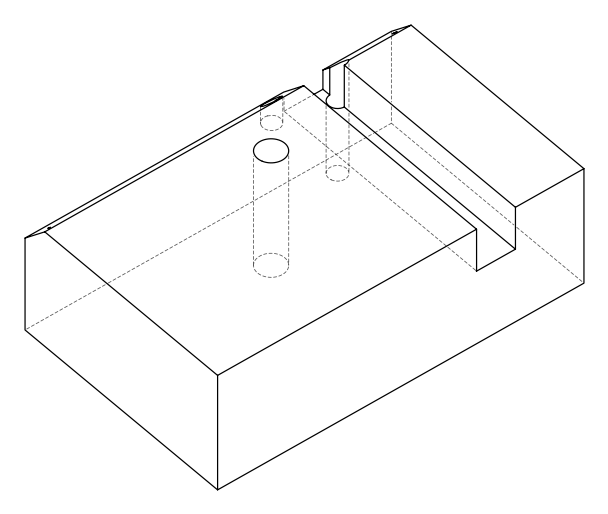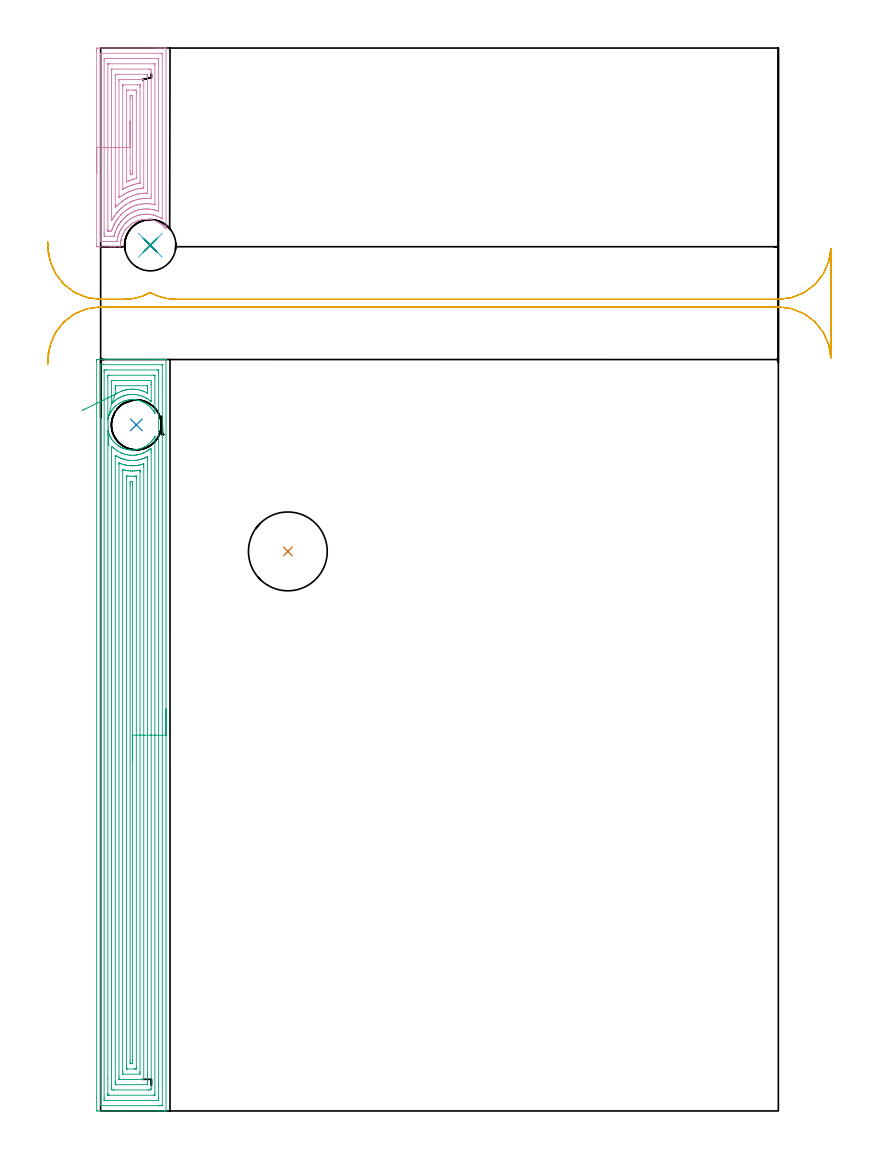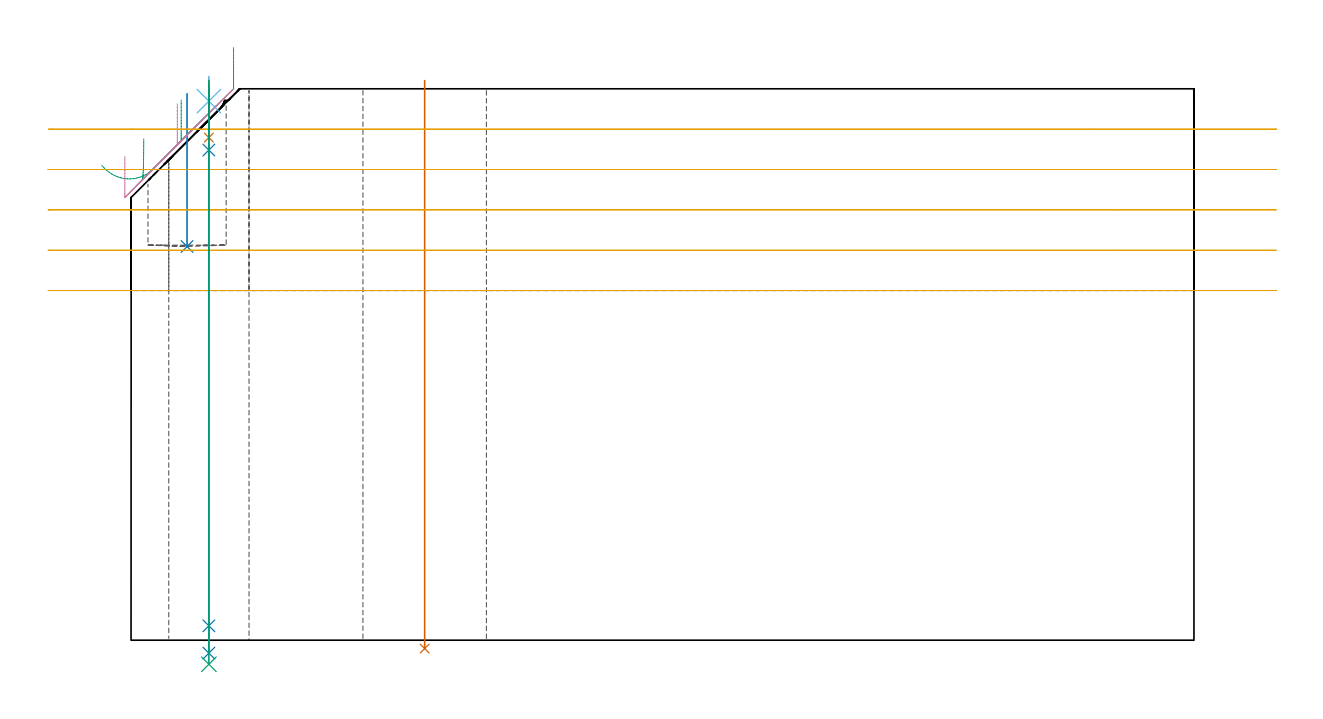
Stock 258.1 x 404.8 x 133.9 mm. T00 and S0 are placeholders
(PLAN: 9 operations, 7 tool changes, 37.9 min)
(1 INDEXABLE_INSERT_DRILL_THROUGH_HOLE_FROM_SOLID | STEP1HOLE_1 | NXT0302_031 | 0.55 min | 94580 mm3)
(2 INDEXABLE_INSERT_DRILL_BLIND_HOLE_FROM_SOLID | STEP1POCKET | NXT0302_009 | 0.15 min | 10775 mm3)
(3 AREA_MILL | FG_CHAMFER_SURFACE | UGT0205_001 | 22.66 min | 99036 mm3)
(4 AREA_MILL_1 | FG_CHAMFER_SURFACE_1 | UGT0205_001 | 5.91 min | 28801 mm3)
(5 MILL_RECTANGULAR_SLOT | SLOT_RECTANGULAR | UGT0201_019 | Follow Part, ap 10, ae 75% | 7.27 min | 538729 mm3)
(6 SPOT_DRILL | STEP1HOLE | NXT0321_9005460120000 | 0.05 min | 8 mm3)
(7 DRILL_BLIND_HOLE_INTO_CENTER | STEP1HOLE | UGT0301_198 | 0.06 min | 47 mm3)
(8 GUN_DRILL_THROUGH_HOLE | STEP1HOLE | UGT0307_003 | 0.64 min | 3430 mm3)
(9 SPADE_DRILL_TO_ENLARGE_THROUGH_HOLE | STEP1HOLE | UGT0306_010 | 0.57 min | 27119 mm3)
(TOOL NXT0302_031 | Index. Insert Drill 30mm [880-D3000L32-05] | D30 PA176 FL150 Z2)
(TOOL NXT0302_009 | Index. Insert Drill 19mm [880-D1900L25-05] | D19 PA176 FL95 Z2)
(TOOL UGT0205_001 | Chamfer Mill 20 x 3 x 45 deg. | D20 FL50 Z2)
(TOOL UGT0201_019 | End mill 40 mm | D40 FL63 Z6)
(TOOL NXT0321_9005460120000 | NC Spot Drill, 142deg, 12mm, Carbide, Uncoated | D12 PA142 FL30 Z2)
(TOOL UGT0301_198 | Twist Drill 7.9 mm | D7.9 PA118 FL73 Z2)
(TOOL UGT0307_003 | Gun Drill 7 mm | D7 PA130 FL24 Z1)
(TOOL UGT0306_010 | Spade Drill 19.5mm | D19.5 PA132 FL10 Z2)
(OP 1 INDEXABLE_INSERT_DRILL_THROUGH_HOLE_FROM_SOLID)
G17 G21 G94 G90
T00 M6
G54
G17 G0 G90 X71.3 Y213.1 S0 M3
G43 Z143.9 H1
G94 G81 G98 Z-2.024 F250. R135.9
G80
M5
M2
(OP 2 INDEXABLE_INSERT_DRILL_BLIND_HOLE_FROM_SOLID)
G17 G21 G94 G90
T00 M6
G54
G17 G0 G90 X13.6 Y261.3 S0 M3
G43 Z143.9 H1
G94 G81 G98 Z95.6 F250. R132.7
G80
M5
M2
(OP 3 AREA_MILL)
G17 G21 G94 G90
T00 M6
G54
G17 G0 G90 X24.9 Y153.1 S1061 M3
G43 Z143.9 H0
G94 G1 Y153.062 Z143.028 F250.
Y152.948 Z142.163
Y152.759 Z141.312
Y152.497 Z140.48
Y152.163 Z139.674
Y151.76 Z138.9
Y151.292 Z138.164
Y150.76 Z137.472
Y150.171 Z136.829
Y149.528 Z136.239
Y148.836 Z135.708
Y148.1 Z135.24
Y147.326 Z134.837
Y146.52 Z134.503
Y145.688 Z134.241
Y144.836 Z134.052
Y143.972 Z133.938
Y143.1 Z133.9
Y0.171
X24.902 Y0.003 Z133.893
Y0.002 Z133.892
X24.567 Y0. Z133.566
X24.257 Z133.257
X23.584 Z132.579
X22.367 Z131.364
X21.824 Z130.818
X10.104 Z119.102
X-1.078 Z107.919
X-1.339 Y0.002 Z107.659
X-1.492 Y0.01 Z107.506
X-1.499 Y0.165 Z107.499
X-1.5 Y5.063 Z107.5
X-1.499 Y285.583 Z107.501
X-1.496 Y286.02 Z107.502
X-1.492 Y286.19 Z107.506
X-1.065 Y286.2 Z107.933
X21.215 Z130.21
X21.824 Z130.818
X22.367 Z131.364
X22.704 Z131.7
X23.248 Z132.244
X23.584 Z132.579
X24.257 Z133.257
X24.567 Z133.566
X24.902 Y286.198 Z133.892
Y286.197 Z133.893
X24.9 Y286.029 Z133.9
Y143.1
X23.486 Z132.486
X23.485 Y2.505 Z132.485
X23.484 Y2.404 Z132.484
X23.479 Y2.017 Z132.479
X23.097 Y2.005 Z132.097
X22.704 Y2.002 Z131.704
X22.222 Y2. Z131.222
X0.005 Y2.001 Z109.005
X-0.026 Y2.002 Z108.974
X-0.059 Y2.006 Z108.941
X-0.079 Y2.01 Z108.921
X-0.08 Y2.036 Z108.92
X-0.085 Y2.303 Z108.915
Y283.003
X-0.081 Y283.796 Z108.919
X-0.079 Y284.183 Z108.921
X0.303 Y284.195 Z109.303
X0.696 Y284.198 Z109.696
X1.178 Y284.2 Z110.178
X23.395 Y284.199 Z132.395
X23.426 Y284.198 Z132.426
X23.458 Y284.194 Z132.458
X23.479 Y284.19 Z132.479
X23.48 Y284.164 Z132.48
X23.485 Y283.897 Z132.485
X23.486 Y143.1 Z132.486
X22.071 Z131.071
Y4.833
X22.069 Y4.191 Z131.069
X22.067 Y4.065 Z131.067
X22.064 Y4.012 Z131.064
X22.006 Y4.005 Z131.006
X21.824 Y4.003 Z130.824
X21.131 Y4. Z130.131
X1.764 Z110.764
X1.576 Y4.003 Z110.576
X1.389 Y4.008 Z110.389
X1.341 Y4.01 Z110.341
X1.335 Y4.042 Z110.335
X1.332 Y4.107 Z110.332
X1.33 Y4.191 Z110.33
X1.329 Y4.442 Z110.329
X1.328 Y5.084 Z110.328
X1.329 Y281.367 Z110.329
X1.33 Y282.009 Z110.33
X1.332 Y282.093 Z110.332
X1.335 Y282.158 Z110.335
X1.341 Y282.19 Z110.341
X1.389 Y282.192 Z110.389
X1.576 Y282.196 Z110.576
X2.269 Y282.2 Z111.269
X2.457 Z111.457
X21.636 Z130.636
X21.824 Y282.197 Z130.824
X22.011 Y282.192 Z131.011
X22.059 Y282.19 Z131.059
X22.065 Y282.158 Z131.065
X22.068 Y282.093 Z131.068
X22.07 Y282.009 Z131.07
X22.071 Y281.758 Z131.071
X22.072 Y281.116 Z131.072
X22.071 Y143.1 Z131.071
X20.657 Z129.657
Y6.871
X20.654 Y6.271 Z129.654
X20.65 Y6.067 Z129.65
X20.646 Y6.01 Z129.646
X20.599 Y6.007 Z129.599
X20.492 Y6.004 Z129.492
X20.063 Y6. Z129.063
X3.315 Z112.315
X2.906 Y6.004 Z111.906
X2.805 Y6.007 Z111.805
X2.758 Y6.01 Z111.758
X2.75 Y6.038 Z111.75
X2.748 Y6.134 Z111.748
X2.744 Y6.579 Z111.744
X2.743 Y12.569 Z111.743
Y259.071 Z111.742
X2.749 Y259.152 Z111.747
X2.865 Y258.709 Z111.858
X3.002 Y258.26 Z111.998
X3.044 Y258.141 Z112.042
X3.065 Y258.081 Z112.064
X3.134 Y257.89 Z112.13
X3.16 Y257.816 Z112.157
X3.268 Y257.549 Z112.267
X3.314 Y257.443 Z112.313
X3.383 Y257.286 Z112.383
X3.564 Y256.923 Z112.561
X3.727 Y256.627 Z112.726
X3.812 Y256.473 Z112.811
X3.924 Y256.288 Z112.923
X4.08 Y256.03 Z113.079
X4.176 Y255.886 Z113.175
X4.276 Y255.745 Z113.275
X4.745 Y255.138 Z113.744
X4.856 Y255.009 Z113.855
X4.952 Y254.897 Z113.952
X5.098 Y254.741 Z114.097
X5.168 Y254.665 Z114.167
X5.593 Y254.245 Z114.593
X5.713 Y254.139 Z114.713
X5.824 Y254.041 Z114.823
X5.978 Y253.915 Z114.976
X6.061 Y253.847 Z115.06
X6.645 Y253.41 Z115.645
X6.723 Y253.352 Z115.721
X6.858 Y253.265 Z115.853
X6.955 Y253.202 Z115.95
X7.336 Y252.977 Z116.333
X7.397 Y252.941 Z116.394
X7.739 Y252.761 Z116.736
X7.846 Y252.704 Z116.844
X8.214 Y252.53 Z117.214
X8.363 Y252.46 Z117.363
X8.55 Y252.384 Z117.55
X8.738 Y252.311 Z117.738
X9.182 Y252.162 Z118.182
X9.63 Y252.03 Z118.63
X10.075 Y251.923 Z119.075
X10.523 Y251.837 Z119.523
X10.968 Y251.773 Z119.968
X11.415 Y251.73 Z120.415
X11.861 Y251.709 Z120.861
X12.308 Y251.708 Z121.308
X12.754 Y251.728 Z121.754
X13.2 Y251.769 Z122.2
X13.647 Y251.831 Z122.647
X14.092 Y251.915 Z123.092
X14.54 Y252.022 Z123.54
X14.985 Y252.151 Z123.985
X15.413 Y252.297 Z124.413
X15.837 Y252.46 Z124.837
X16.327 Y252.69 Z125.327
X16.77 Y252.925 Z125.77
X17.479 Y253.352 Z126.479
X17.662 Y253.48 Z126.662
X18.114 Y253.83 Z127.114
X18.555 Y254.197 Z127.555
X18.608 Y254.245 Z127.608
X19.036 Y254.678 Z128.036
X19.458 Y255.138 Z128.458
X19.798 Y255.578 Z128.798
X20.119 Y256.03 Z129.119
X20.34 Y256.382 Z129.34
X20.636 Y256.923 Z129.636
X20.651 Y256.936 Z129.651
X20.653 Y256.927 Z129.653
X20.657 Y256.868 Z129.657
Y143.1
X19.243 Z128.243
Y9.489
X19.239 Y8.657 Z128.239
X19.237 Y8.602 Z128.237
X19.183 Y8.01 Z128.183
X18.946 Y8.004 Z127.946
X18.302 Y8.001 Z127.302
X18.07 Y8. Z127.07
X5.098 Y8.001 Z114.098
X4.864 Z113.864
X4.217 Y8.01 Z113.217
X4.163 Y8.657 Z113.163
X4.16 Y8.715 Z113.16
X4.157 Y9.551 Z113.157
Y9.612
Y251.698
X4.161 Y252.53 Z113.161
X4.163 Y252.585 Z113.163
X4.217 Y253.162 Z113.217
X4.877 Y252.53 Z113.877
X5.098 Y252.336 Z114.098
X5.944 Y251.672 Z114.944
X5.978 Y251.646 Z114.978
X5.991 Y251.637 Z114.991
X6.521 Y251.3 Z115.521
X6.858 Y251.102 Z115.858
X7.536 Y250.744 Z116.536
X7.739 Y250.648 Z116.739
X7.912 Y250.567 Z116.912
X8.619 Y250.305 Z117.619
X9.248 Y250.105 Z118.248
X9.499 Y250.043 Z118.499
X10.36 Y249.85 Z119.36
X10.38 Y249.847 Z119.38
X10.855 Y249.79 Z119.855
X11.26 Y249.745 Z120.26
X11.373 Y249.735 Z120.373
X12.14 Y249.714 Z121.14
X12.275 Z121.275
X13.02 Y249.753 Z122.02
X13.11 Y249.76 Z122.11
X13.84 Y249.85 Z122.84
X13.891 Y249.86 Z122.891
X13.901 Y249.862 Z122.901
X14.615 Y250.018 Z123.615
X14.781 Y250.062 Z123.781
X15.304 Y250.213 Z124.304
X15.661 Y250.334 Z124.661
X15.959 Y250.441 Z124.959
X16.205 Y250.539 Z125.205
X16.542 Y250.685 Z125.542
X16.582 Y250.703 Z125.582
X16.668 Y250.744 Z125.668
X17.162 Y251.007 Z126.162
X17.422 Y251.154 Z126.422
X17.722 Y251.333 Z126.722
X18.214 Y251.637 Z127.214
X18.266 Y251.673 Z127.266
X18.302 Y251.7 Z127.302
X18.765 Y252.061 Z127.765
X19.183 Y252.388 Z128.183
X19.237 Y251.637 Z128.237
X19.24 Y251.578 Z128.24
X19.243 Y250.744 Z128.243
Y250.682
Y143.1
X17.829 Z126.829
Y10.925
X17.827 Y10.444 Z126.827
X17.824 Y10.036 Z126.824
X17.822 Y10.013 Z126.822
X17.804 Y10.009 Z126.804
X17.75 Y10.004 Z126.75
X17.641 Y10.001 Z126.641
X5.978 Y10. Z114.978
X5.832 Z114.832
X5.716 Y10.001 Z114.716
X5.638 Y10.004 Z114.638
X5.593 Y10.009 Z114.593
X5.578 Y10.013 Z114.578
X5.577 Y10.032 Z114.577
X5.573 Y10.444 Z114.573
X5.571 Y10.856 Z114.571
Y11.337
X5.572 Y249.369 Z114.572
X5.573 Y249.507 Z114.573
X5.575 Y249.617 Z114.575
X5.578 Y249.678 Z114.578
X5.624 Y249.662 Z114.624
X5.978 Y249.452 Z114.978
X6.263 Y249.286 Z115.263
X6.848 Y248.968 Z115.848
X6.869 Y248.957 Z115.869
X7.459 Y248.68 Z116.459
X7.739 Y248.569 Z116.739
X8.351 Y248.335 Z117.351
X8.619 Y248.253 Z117.619
X9.257 Y248.064 Z118.257
X9.499 Y248.011 Z118.499
X9.564 Y247.997 Z118.564
X10.38 Y247.847 Z119.38
X10.631 Y247.808 Z119.631
X11.26 Y247.747 Z120.26
X11.589 Y247.73 Z120.589
X12.14 Y247.718 Z121.14
X12.474 Y247.725 Z121.474
X13.02 Y247.756 Z122.02
X13.299 Y247.781 Z122.299
X13.901 Y247.858 Z122.901
X14.077 Y247.885 Z123.077
X14.781 Y248.025 Z123.781
X14.812 Y248.032 Z123.812
X14.949 Y248.064 Z123.949
X15.503 Y248.224 Z124.503
X15.661 Y248.276 Z124.661
X16.16 Y248.451 Z125.16
X16.542 Y248.596 Z125.542
X16.79 Y248.705 Z125.79
X17.333 Y248.957 Z126.333
X17.514 Y249.046 Z126.514
X17.822 Y249.191 Z126.822
X17.825 Y249.094 Z126.825
X17.827 Y248.957 Z126.827
X17.829 Y248.544 Z126.829
Y248.064
Y143.1
X16.415 Z125.415
X16.414 Y12.23 Z125.414
X16.413 Y12.039 Z125.413
X16.411 Y12.017 Z125.411
X16.409 Y12.013 Z125.409
X16.387 Y12.009 Z125.387
X16.267 Y12.003 Z125.267
X16.115 Y12.001 Z125.115
X15.888 Y12. Z124.888
X7.085 Y12.001 Z116.085
X7.023 Y12.005 Z116.023
X7.004 Y12.009 Z116.004
X6.992 Y12.014 Z115.992
X6.99 Y12.039 Z115.99
X6.987 Y12.1 Z115.987
X6.986 Y12.23 Z115.986
X6.985 Y12.995 Z115.985
X6.986 Y246.277 Z115.986
X6.988 Y246.659 Z115.988
X6.99 Y246.753 Z115.99
X6.991 Y246.766 Z115.991
X7.057 Y246.744 Z116.057
X7.177 Y246.702 Z116.177
X7.405 Y246.616 Z116.405
X7.739 Y246.499 Z116.739
X8.378 Y246.277 Z117.378
X8.619 Y246.207 Z117.619
X8.715 Y246.179 Z117.715
X9.168 Y246.069 Z118.168
X9.499 Y245.998 Z118.499
X9.845 Y245.927 Z118.845
X10.38 Y245.837 Z119.38
X10.871 Y245.778 Z119.871
X11.26 Y245.746 Z120.26
X11.806 Y245.723 Z120.806
X12.14 Y245.718 Z121.14
X12.676 Y245.733 Z121.676
X13.02 Y245.755 Z122.02
X13.493 Y245.798 Z122.493
X13.901 Y245.851 Z122.901
X14.267 Y245.905 Z123.267
X14.781 Y246.009 Z123.781
X14.998 Y246.057 Z123.998
X15.661 Y246.225 Z124.661
X15.702 Y246.236 Z124.702
X15.843 Y246.277 Z124.843
X16.162 Y246.384 Z125.162
X16.369 Y246.452 Z125.369
X16.398 Y246.458 Z125.398
X16.405 Y246.459 Z125.405
X16.409 Y246.412 Z125.409
X16.412 Y246.277 Z125.412
X16.414 Y245.659 Z125.414
X16.415 Y245.513 Z125.415
Y143.1
X15. Z124.
Y14.91
X14.999 Y14.689 Z123.999
X14.993 Y14.017 Z123.993
X14.797 Y14.001 Z123.797
X14.781 Z123.781
X8.635 Z117.635
X8.619 Z117.619
X8.407 Y14.017 Z117.407
X8.404 Y14.235 Z117.404
X8.4 Y14.91 Z117.4
Y15.133
Y243.819
X8.403 Y244.042 Z117.403
X8.407 Y244.189 Z117.407
X8.411 Y244.216 Z117.411
X8.427 Y244.214 Z117.427
X8.468 Y244.206 Z117.468
X8.619 Y244.171 Z117.619
X9.032 Y244.071 Z118.032
X9.499 Y243.979 Z118.499
X10.117 Y243.864 Z119.117
X10.38 Y243.831 Z119.38
X11.109 Y243.75 Z120.109
X11.26 Y243.742 Z120.26
X12.025 Y243.714 Z121.025
X12.14 Y243.715 Z121.14
X12.88 Y243.74 Z121.88
X13.02 Y243.75 Z122.02
X13.689 Y243.812 Z122.689
X13.901 Y243.84 Z122.901
X14.459 Y243.924 Z123.459
X14.781 Y243.981 Z123.781
X14.917 Y244.005 Z123.917
X14.971 Y244.011 Z123.971
X14.994 Y244.012 Z123.994
X14.995 Y243.967 Z123.995
X14.998 Y243.82 Z123.998
X15. Y243.597 Z124.
Y243.375
Y143.1
X13.586 Z122.586
X13.585 Y16.697 Z122.585
X13.582 Y16.127 Z122.582
X13.579 Y16.043 Z122.579
X13.573 Y16.01 Z122.573
X13.535 Y16.008 Z122.535
X13.364 Y16.004 Z122.364
X13.02 Y16.001 Z122.02
X12.827 Y16. Z121.827
X10.186 Y16.001 Z119.186
X9.97 Y16.005 Z118.97
X9.863 Y16.01 Z118.863
X9.82 Y16.015 Z118.82
X9.819 Y16.047 Z118.819
X9.815 Y16.376 Z118.815
X9.814 Y16.697 Z118.814
Y17.271
X9.815 Y240.917 Z118.815
X9.817 Y241.488 Z118.817
X9.821 Y241.81 Z118.821
X10.375 Y241.816 Z119.375
X10.38 Y241.815 Z119.38
X11.335 Y241.735 Z120.335
X12.14 Y241.714 Z121.14
X12.236 Z121.236
X13.02 Y241.744 Z122.02
X13.083 Y241.747 Z122.083
X13.448 Y241.776 Z122.448
X13.555 Y241.781 Z122.555
X13.577 Z122.577
X13.58 Y241.765 Z122.58
X13.583 Y241.723 Z122.583
X13.585 Y241.633 Z122.585
X13.586 Y241.236 Z122.586
Y240.917
Y143.1
X12.172 Z121.172
Y19.377
X12.171 Y18.484 Z121.171
X12.17 Y18.454 Z121.17
X12.14 Y18.01 Z121.14
X11.731 Y18.005 Z120.731
X11.26 Y18.01 Z120.26
X11.23 Y18.484 Z120.23
X11.229 Y18.515 Z120.229
X11.228 Y19.377 Z120.228
Y238.237
X11.229 Y239.131 Z120.229
X11.23 Y239.161 Z120.23
X11.26 Y239.725 Z120.26
X11.559 Y239.721 Z120.559
X12.14 Y239.698 Z121.14
X12.17 Y239.131 Z121.17
X12.171 Y239.099 Z121.171
X12.172 Y238.237 Z121.172
Y143.1
Y142.228 Z121.21
Y141.364 Z121.324
Y140.512 Z121.513
Y139.68 Z121.775
Y138.874 Z122.109
Y138.1 Z122.512
Y137.364 Z122.98
Y136.672 Z123.512
Y136.029 Z124.101
Y135.44 Z124.744
Y134.908 Z125.436
Y134.44 Z126.172
Y134.037 Z126.946
Y133.703 Z127.752
Y133.441 Z128.584
Y133.252 Z129.436
Y133.138 Z130.3
Y133.1 Z131.172
G0 Z143.9
X3.085 Y253.427
Z121.749
G1 X3.083 Y253.464 Z120.878
X3.08 Y253.577 Z120.013
X3.073 Y253.766 Z119.161
X3.064 Y254.027 Z118.329
X3.053 Y254.36 Z117.523
X3.039 Y254.762 Z116.748
X3.023 Y255.23 Z116.012
X3.005 Y255.761 Z115.32
X2.985 Y256.349 Z114.676
X2.963 Y256.992 Z114.087
X2.939 Y257.683 Z113.555
X2.914 Y258.418 Z113.086
X2.888 Y259.191 Z112.682
X2.861 Y259.997 Z112.348
X2.832 Y260.828 Z112.085
X2.803 Y261.679 Z111.896
X2.774 Y262.543 Z111.781
X2.744 Y263.414 Z111.743
X2.743 Y279.329
X2.746 Y279.929 Z111.746
X2.75 Y280.133 Z111.75
X2.754 Y280.19 Z111.754
X2.801 Y280.193 Z111.801
X2.908 Y280.196 Z111.908
X3.337 Y280.2 Z112.337
X20.063 Y280.199 Z129.063
X20.492 Y280.196 Z129.492
X20.599 Y280.193 Z129.599
X20.646 Y280.19 Z129.646
X20.65 Y280.133 Z129.65
X20.654 Y279.929 Z129.654
X20.656 Y279.329 Z129.656
X20.657 Y265.93 Z129.657
X20.656 Y265.872 Z129.656
X20.65 Y265.661 Z129.65
X20.547 Y265.851 Z129.547
X20.34 Y266.221 Z129.34
X20.174 Y266.485 Z129.174
X20.003 Y266.743 Z129.003
X19.731 Y267.113 Z128.731
X19.447 Y267.473 Z128.447
X19.309 Y267.636 Z128.309
X18.939 Y268.026 Z127.939
X18.555 Y268.401 Z127.555
X18.413 Y268.529 Z127.413
X18.042 Y268.831 Z127.042
X17.662 Y269.117 Z126.662
X17.214 Y269.421 Z126.214
X16.77 Y269.679 Z125.77
X16.327 Y269.91 Z125.327
X15.877 Y270.12 Z124.877
X15.638 Y270.221 Z124.638
X15.397 Y270.314 Z124.397
X14.985 Y270.449 Z123.985
X14.54 Y270.578 Z123.54
X14.092 Y270.685 Z123.092
X13.647 Y270.769 Z122.647
X13.2 Y270.831 Z122.2
X12.754 Y270.872 Z121.754
X12.308 Y270.892 Z121.308
X11.861 Y270.891 Z120.861
X11.415 Y270.87 Z120.415
X10.968 Y270.827 Z119.968
X10.523 Y270.763 Z119.523
X10.075 Y270.677 Z119.075
X9.63 Y270.57 Z118.63
X9.215 Y270.45 Z118.215
X8.803 Y270.314 Z117.803
X8.738 Y270.289 Z117.738
X8.289 Y270.102 Z117.289
X7.847 Y269.893 Z116.843
X7.739 Y269.833 Z116.732
X6.985 Y269.421 Z115.983
X6.953 Y269.402 Z115.952
X6.502 Y269.088 Z115.501
X6.061 Y268.754 Z115.059
X5.788 Y268.529 Z114.787
X5.473 Y268.237 Z114.473
X5.249 Y268.014 Z114.247
X5.169 Y267.935 Z114.167
X4.894 Y267.636 Z113.891
X4.578 Y267.251 Z113.576
X4.276 Y266.856 Z113.275
X4.253 Y266.823 Z113.251
X4.197 Y266.743 Z113.195
X3.964 Y266.376 Z112.961
X3.915 Y266.301 Z112.913
X3.656 Y265.851 Z112.653
X3.383 Y265.312 Z112.382
X3.233 Y264.958 Z112.229
X3.16 Y264.767 Z112.157
X3.094 Y264.59 Z112.088
X3.064 Y264.513 Z112.06
X2.915 Y264.065 Z111.913
X2.793 Y263.62 Z111.792
X2.78 Y263.563 Z111.779
X2.75 Y263.43 Z111.749
X2.744 Y263.414 Z111.743
X4.163 Y269.383 Z113.163
X4.161 Y269.402 Z113.161
X4.159 Y269.442 Z113.159
X4.157 Y269.503 Z113.157
Y269.564
Y276.71
X4.164 Y277.543 Z113.164
X4.217 Y278.19 Z113.217
X4.454 Y278.196 Z113.454
X5.098 Y278.199 Z114.098
X5.33 Y278.2 Z114.33
X18.302 Y278.199 Z127.302
X18.536 Y278.198 Z127.536
X19.183 Y278.19 Z128.183
X19.237 Y277.543 Z128.237
X19.24 Y277.485 Z128.24
X19.243 Y276.649 Z128.243
Y276.588
X19.242 Y270.336 Z128.242
X19.24 Y270.274 Z128.24
X19.236 Y270.171 Z128.236
X19.183 Y270.211 Z128.183
X18.948 Y270.396 Z127.948
X18.302 Y270.889 Z127.302
X17.708 Y271.29 Z126.708
X17.422 Y271.454 Z126.422
X17.061 Y271.656 Z126.061
X16.542 Y271.905 Z125.542
X15.918 Y272.183 Z124.918
X15.661 Y272.27 Z124.661
X15.055 Y272.461 Z124.055
X14.781 Y272.538 Z123.781
X14.319 Y272.652 Z123.319
X13.901 Y272.728 Z122.901
X13.272 Y272.821 Z122.272
X13.02 Y272.842 Z122.02
X12.329 Y272.885 Z121.329
X12.14 Y272.884 Z121.14
X11.467 Y272.866 Z120.467
X11.26 Y272.849 Z120.26
X10.667 Y272.785 Z119.667
X10.38 Y272.743 Z119.38
X9.914 Y272.655 Z118.914
X9.499 Y272.557 Z118.499
X9.207 Y272.479 Z118.207
X8.619 Y272.303 Z117.619
X8.53 Y272.274 Z117.53
X8.283 Y272.183 Z117.283
X7.9 Y272.019 Z116.9
X7.739 Y271.943 Z116.739
X7.304 Y271.731 Z116.304
X6.858 Y271.495 Z115.858
X6.726 Y271.424 Z115.726
X6.488 Y271.29 Z115.488
X6.18 Y271.085 Z115.18
X5.978 Y270.943 Z114.978
X5.666 Y270.713 Z114.666
X5.247 Y270.396 Z114.247
X5.165 Y270.328 Z114.165
X5.098 Y270.269 Z114.098
X4.703 Y269.903 Z113.703
X4.292 Y269.503 Z113.292
X4.243 Y269.452 Z113.243
X4.217 Y269.427 Z113.217
X4.174 Y269.39 Z113.174
X4.163 Y269.383 Z113.163
X5.578 Y272.927 Z114.578
X5.575 Y272.999 Z114.575
X5.573 Y273.076 Z114.573
X5.572 Y273.246 Z114.572
X5.571 Y273.489 Z114.571
Y274.863
Y275.275
X5.573 Y275.756 Z114.573
X5.576 Y276.164 Z114.576
X5.578 Y276.187 Z114.578
X5.596 Y276.191 Z114.596
X5.65 Y276.196 Z114.65
X5.759 Y276.199 Z114.759
X17.422 Y276.2 Z126.422
X17.568 Z126.568
X17.684 Y276.199 Z126.684
X17.762 Y276.196 Z126.762
X17.807 Y276.191 Z126.807
X17.822 Y276.187 Z126.822
X17.823 Y276.168 Z126.823
X17.827 Y275.756 Z126.827
X17.829 Y275.275 Z126.829
Y274.863
Y273.97
X17.828 Y273.557 Z126.828
X17.827 Y273.419 Z126.827
X17.825 Y273.397 Z126.825
X17.824 Y273.395 Z126.824
X17.814 Y273.397 Z126.814
X17.76 Y273.422 Z126.76
X17.667 Y273.468 Z126.667
X17.422 Y273.588 Z126.422
X16.627 Y273.97 Z125.627
X16.542 Y274.003 Z125.542
X15.925 Y274.237 Z124.925
X15.661 Y274.321 Z124.661
X15.164 Y274.474 Z124.164
X14.781 Y274.567 Z123.781
X14.037 Y274.725 Z123.037
X13.901 Y274.744 Z122.901
X13.03 Y274.853 Z122.03
X13.02 Z122.02
X12.861 Y274.863 Z121.861
X12.14 Y274.89 Z121.14
X12.113 Y274.891 Z121.113
X11.277 Y274.863 Z120.277
X11.261 Y274.862 Z120.261
X10.469 Y274.772 Z119.469
X10.38 Y274.758 Z119.38
X9.722 Y274.637 Z118.722
X9.499 Y274.586 Z118.499
X9.013 Y274.463 Z118.013
X8.619 Y274.346 Z117.619
X8.336 Y274.257 Z117.336
X7.739 Y274.04 Z116.739
X7.688 Y274.021 Z116.688
X7.566 Y273.97 Z116.566
X6.858 Y273.629 Z115.858
X6.501 Y273.439 Z115.501
X5.978 Y273.157 Z114.978
X5.927 Y273.128 Z114.927
X5.728 Y273.007 Z114.728
X5.659 Y272.967 Z114.659
X5.578 Y272.927 Z114.578
X4.972 Y272.632 Z114.023
X4.325 Y272.317 Z113.53
X3.643 Y271.984 Z113.101
X2.929 Y271.636 Z112.74
X2.189 Y271.275 Z112.449
X1.43 Y270.905 Z112.232
X0.657 Y270.528 Z112.088
X-0.125 Y270.147 Z112.021
X-0.909 Y269.765 Z112.029
X-1.69 Y269.384 Z112.113
X-2.461 Y269.008 Z112.273
X-3.216 Y268.64 Z112.507
X-3.95 Y268.282 Z112.813
X-4.658 Y267.937 Z113.189
X-5.333 Y267.608 Z113.633
X-5.971 Y267.297 Z114.14
X-6.567 Y267.006 Z114.707
X-7.116 Y266.739 Z115.33
G0 Z143.9
M5
M2
(OP 4 AREA_MILL_1)
G17 G21 G94 G90
T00 M6
G54
G17 G0 G90 X-1.5 Y356.95 S1061 M3
G43 Z143.9 H0
Z117.5
G94 G1 Y356.988 Z116.628 F250.
Y357.102 Z115.764
Y357.291 Z114.912
Y357.553 Z114.08
Y357.887 Z113.274
Y358.29 Z112.5
Y358.758 Z111.764
Y359.29 Z111.072
Y359.879 Z110.429
Y360.522 Z109.84
Y361.214 Z109.308
Y361.95 Z108.84
Y362.724 Z108.437
Y363.53 Z108.103
Y364.362 Z107.841
Y365.213 Z107.652
Y366.078 Z107.538
Y366.95 Z107.5
Y403.805
X-1.499 Y404.254 Z107.501
X-1.494 Y404.688 Z107.503
X-1.491 Y404.791 Z107.505
X-1.065 Y404.8 Z107.932
X20.402 Z129.397
X20.943 Z129.937
X21.622 Z130.619
X21.824 Z130.821
X22.502 Z131.499
X22.704 Z131.7
X23.107 Z132.106
X24.061 Z133.06
X24.465 Z133.463
X24.702 Y404.799 Z133.7
X24.894 Y404.79 Z133.892
X24.9 Y404.698 Z133.9
Y336.307
X24.902 Y336.089 Z133.894
X24.897 Y336.094 Z133.889
X24.804 Y336.198 Z133.8
X24.697 Y336.307 Z133.697
X24.418 Y336.599 Z133.418
X24.022 Y336.988 Z133.022
X23.91 Y337.089 Z132.91
X23.469 Y337.447 Z132.469
X23.017 Y337.787 Z132.017
X22.881 Y337.882 Z131.881
X22.506 Y338.117 Z131.506
X22.125 Y338.336 Z131.125
X21.681 Y338.564 Z130.681
X21.223 Y338.777 Z130.223
X20.34 Y339.089 Z129.34
X19.895 Y339.221 Z128.895
X19.447 Y339.327 Z128.447
X19.002 Y339.411 Z128.002
X18.555 Y339.475 Z127.555
X18.109 Y339.517 Z127.109
X17.662 Y339.539 Z126.662
X17.216 Y339.541 Z126.216
X16.77 Y339.522 Z125.77
X16.323 Y339.483 Z125.323
X15.877 Y339.424 Z124.877
X15.43 Y339.343 Z124.43
X14.985 Y339.241 Z123.985
X14.537 Y339.117 Z123.537
X14.092 Y338.969 Z123.092
X13.578 Y338.777 Z122.578
X13.2 Y338.603 Z122.2
X12.751 Y338.376 Z121.75
X12.308 Y338.125 Z121.307
X11.921 Y337.882 Z120.92
X11.415 Y337.51 Z120.414
X10.782 Y336.988 Z119.779
X10.673 Y336.885 Z119.669
X10.524 Y336.745 Z119.521
X10.38 Y336.597 Z119.378
X10.212 Y336.425 Z119.211
X9.913 Y336.093 Z118.911
X9.624 Y335.735 Z118.623
X9.396 Y335.419 Z118.392
X9.236 Y335.199 Z118.234
X8.98 Y334.797 Z117.977
X8.738 Y334.387 Z117.737
X8.695 Y334.305 Z117.694
X8.682 Y334.277 Z117.681
X8.481 Y333.86 Z117.479
X8.387 Y333.643 Z117.382
X8.325 Y333.505 Z117.323
X8.284 Y333.41 Z117.282
X8.116 Y332.965 Z117.115
X7.969 Y332.516 Z116.967
X7.912 Y332.31 Z116.908
X7.846 Y332.081 Z116.845
X7.777 Y331.761 Z116.776
X7.747 Y331.621 Z116.746
X7.739 Y331.573 Z116.738
X7.73 Y331.525 Z116.729
X7.714 Y331.422 Z116.709
X7.67 Y331.175 Z116.666
X7.616 Y330.763 Z116.614
X7.612 Y330.727 Z116.609
X7.598 Y330.534 Z116.59
X7.576 Y330.28 Z116.57
X7.567 Y330.025 Z116.558
X7.563 Y329.971 Z116.557
X7.56 Y329.881 Z116.553
X7.558 Y329.833 Z116.551
X7.557 Y329.779
Y329.708 Z116.55
X7.556 Y329.651 Z116.552
Y329.646
Y329.525
X7.563 Y329.202 Z116.56
X7.565 Y329.11 Z116.561
X7.546 Y329.108 Z116.544
X7.221 Y329.1 Z116.219
X5.501 Z114.5
X5.098 Z114.094
X4.896 Z113.893
X4.217 Z113.215
X4.016 Z113.013
X3.337 Z112.331
X-1.078 Z107.919
X-1.491 Y329.109 Z107.505
X-1.494 Y329.212 Z107.503
X-1.499 Y329.646 Z107.501
X-1.5 Y330.085 Z107.5
Y366.95
X-0.086 Z108.914
X-0.085 Y402.478 Z108.915
X-0.083 Y402.675 Z108.917
X-0.081 Y402.772 Z108.919
X-0.08 Y402.788 Z108.92
X-0.034 Y402.792 Z108.966
X0.057 Y402.796 Z109.057
X0.377 Y402.8 Z109.377
X22.704 Z131.704
X23.267 Y402.798 Z132.267
X23.409 Y402.793 Z132.409
X23.468 Y402.79 Z132.468
X23.481 Y402.582 Z132.481
X23.483 Y402.478 Z132.483
X23.486 Y401.689 Z132.486
Y401.59
X23.485 Y340.304 Z132.485
X23.481 Y339.91 Z132.481
X23.479 Y339.727 Z132.479
X23.032 Y339.973 Z132.032
X22.704 Y340.155 Z131.704
X22.43 Y340.304 Z131.43
X21.824 Y340.592 Z130.824
X21.63 Y340.682 Z130.63
X21.336 Y340.796 Z130.336
X20.943 Y340.927 Z129.943
X20.133 Y341.192 Z129.133
X20.063 Y341.209 Z129.063
X20.041 Y341.214 Z129.041
X19.183 Y341.385 Z128.183
X18.955 Y341.422 Z127.955
X18.302 Y341.493 Z127.302
X17.981 Y341.516 Z126.981
X17.422 Y341.53 Z126.422
X17.09 Y341.527 Z126.09
X16.542 Y341.496 Z125.542
X16.264 Y341.472 Z125.264
X15.661 Y341.391 Z124.661
X15.491 Y341.364 Z124.491
X14.781 Y341.22 Z123.781
X14.759 Y341.215 Z123.759
X14.672 Y341.192 Z123.672
X14.079 Y341.013 Z123.079
X13.901 Y340.954 Z122.901
X13.539 Y340.828 Z122.539
X13.02 Y340.613 Z122.02
X12.809 Y340.517 Z121.809
X12.366 Y340.304 Z121.366
X12.218 Y340.225 Z121.218
X12.14 Y340.181 Z121.14
X11.663 Y339.897 Z120.663
X11.26 Y339.639 Z120.26
X11.128 Y339.549 Z120.128
X10.944 Y339.416 Z119.944
X10.627 Y339.166 Z119.627
X10.38 Y338.966 Z119.38
X10.143 Y338.766 Z119.143
X9.871 Y338.528 Z118.871
X9.682 Y338.343 Z118.682
X9.499 Y338.157 Z118.499
X9.251 Y337.89 Z118.251
X9.026 Y337.64 Z118.026
X8.619 Y337.131 Z117.619
X8.458 Y336.914 Z117.458
X8.342 Y336.751 Z117.342
X8.098 Y336.388 Z117.098
X7.756 Y335.845 Z116.756
X7.739 Y335.814 Z116.739
X7.453 Y335.263 Z116.453
X7.314 Y334.975 Z116.314
X7.174 Y334.657 Z116.174
X6.937 Y334.087 Z115.937
X6.923 Y334.054 Z115.923
X6.914 Y334.03 Z115.914
X6.858 Y333.875 Z115.858
X6.695 Y333.363 Z115.695
X6.646 Y333.199 Z115.646
X6.501 Y332.671 Z115.501
X6.424 Y332.31 Z115.424
X6.351 Y331.934 Z115.351
X6.266 Y331.422 Z115.266
X6.224 Y331.174 Z115.224
X6.212 Y331.11 Z115.212
X6.137 Y331.107 Z115.137
X5.978 Y331.104 Z114.978
X5.417 Y331.1 Z114.417
X5.098 Z114.098
X1.015 Z110.015
X0.696 Z109.696
X0.133 Y331.102 Z109.133
X-0.009 Y331.106 Z108.991
X-0.069 Y331.11 Z108.931
X-0.081 Y331.318 Z108.919
X-0.083 Y331.422 Z108.917
X-0.086 Y332.211 Z108.914
Y332.31
Y366.95
X1.328 Z110.328
X1.329 Y400.063 Z110.329
X1.331 Y400.701 Z110.331
X1.333 Y400.763 Z110.333
X1.335 Y400.786 Z110.335
X1.381 Y400.791 Z110.381
X1.48 Y400.798 Z110.48
X4.67 Y400.8 Z113.67
X21.727 Y400.799 Z130.727
X21.824 Y400.796 Z130.824
X21.921 Y400.79 Z130.921
X22.065 Y400.775 Z131.065
X22.067 Y400.701 Z131.067
X22.07 Y400.453 Z131.07
X22.071 Y399.813 Z131.071
X22.072 Y399.563 Z131.072
X22.071 Y342.969 Z131.071
X22.07 Y342.72 Z131.07
X22.067 Y342.636 Z131.067
X22.065 Y342.614 Z131.065
X22.051 Y342.611 Z131.051
X21.995 Y342.629 Z130.995
X21.824 Y342.685 Z130.824
X20.999 Y342.969 Z129.999
X20.918 Y342.994 Z129.918
X20.41 Y343.144 Z129.41
X20.063 Y343.224 Z129.063
X19.739 Y343.296 Z128.739
X19.183 Y343.395 Z128.183
X18.697 Y343.459 Z127.697
X18.302 Y343.495 Z127.302
X17.75 Y343.526 Z126.75
X17.422 Y343.53 Z126.422
X17.096 Y343.528 Z126.096
X16.542 Y343.498 Z125.542
X16.061 Y343.454 Z125.061
X15.661 Y343.4 Z124.661
X15.293 Y343.341 Z124.293
X14.781 Y343.236 Z123.781
X14.564 Y343.187 Z123.564
X13.901 Y343.006 Z122.901
X13.767 Y342.969 Z122.767
X13.216 Y342.771 Z122.216
X13.02 Y342.695 Z122.02
X12.588 Y342.517 Z121.588
X12.14 Y342.308 Z121.14
X11.988 Y342.234 Z120.988
X11.689 Y342.081 Z120.689
X11.416 Y341.923 Z120.416
X11.26 Y341.829 Z120.26
X10.87 Y341.586 Z119.87
X10.38 Y341.255 Z119.38
X10.343 Y341.229 Z119.343
X10.293 Y341.192 Z119.293
X9.849 Y340.839 Z118.849
X9.499 Y340.556 Z118.499
X9.364 Y340.441 Z118.364
X9.209 Y340.304 Z118.209
X8.906 Y340.014 Z117.906
X8.619 Y339.724 Z117.619
X8.469 Y339.567 Z117.469
X8.331 Y339.416 Z117.331
X8.056 Y339.096 Z117.056
X7.739 Y338.709 Z116.739
X7.659 Y338.608 Z116.659
X7.6 Y338.528 Z116.6
X7.293 Y338.09 Z116.293
X6.988 Y337.64 Z115.988
X6.937 Y337.56 Z115.937
X6.858 Y337.43 Z115.858
X6.609 Y337.003 Z115.609
X6.473 Y336.751 Z115.473
X6.302 Y336.424 Z115.302
X6.032 Y335.863 Z115.032
X6.015 Y335.826 Z115.015
X5.978 Y335.74 Z114.978
X5.761 Y335.194 Z114.761
X5.675 Y334.975 Z114.675
X5.524 Y334.545 Z114.524
X5.376 Y334.087 Z114.376
X5.313 Y333.87 Z114.313
X5.128 Y333.199 Z114.128
X5.121 Y333.175 Z114.121
X5.098 Y333.11 Z114.098
X4.314 Y333.101 Z113.314
X4.217 Y333.1 Z113.217
X1.673 Y333.101 Z110.673
X1.576 Y333.104 Z110.576
X1.479 Y333.11 Z110.479
X1.335 Y333.125 Z110.335
X1.333 Y333.199 Z110.333
X1.33 Y333.447 Z110.33
X1.329 Y334.087 Z110.329
X1.328 Y334.337 Z110.328
Y366.95
X2.743 Z111.743
X2.744 Y398.636 Z111.744
X2.746 Y398.722 Z111.746
X2.749 Y398.773 Z111.749
X2.752 Y398.79 Z111.752
X2.77 Y398.792 Z111.77
X2.959 Y398.796 Z111.959
X3.337 Y398.8 Z112.337
X3.461 Z112.461
X20.187 Z129.187
X20.475 Y398.796 Z129.475
X20.619 Y398.792 Z129.619
X20.649 Y398.79 Z129.649
X20.652 Y398.769 Z129.652
X20.654 Y398.726 Z129.654
X20.657 Y398.326 Z129.657
Y345.333
X20.655 Y345.184 Z129.655
X20.653 Y345.148 Z129.653
X20.652 Y345.138 Z129.652
X20.635 Z129.635
X20.541 Y345.151 Z129.541
X20.063 Y345.247 Z129.063
X19.742 Y345.31 Z128.742
X19.183 Y345.403 Z128.183
X18.443 Y345.492 Z127.443
X18.302 Y345.5 Z127.302
X17.52 Y345.535 Z126.52
X17.422 Y345.534 Z126.422
X16.662 Y345.512 Z125.662
X16.542 Y345.503 Z125.542
X15.854 Y345.439 Z124.854
X15.661 Y345.412 Z124.661
X15.091 Y345.32 Z124.091
X14.781 Y345.258 Z123.781
X14.363 Y345.167 Z123.363
X13.901 Y345.042 Z122.901
X13.672 Y344.976 Z122.672
X13.02 Y344.769 Z122.02
X13.002 Y344.763 Z122.002
X12.95 Y344.745 Z121.95
X12.371 Y344.512 Z121.371
X12.14 Y344.414 Z121.14
X11.765 Y344.236 Z120.765
X11.26 Y343.987 Z120.26
X11.175 Y343.943 Z120.175
X11.02 Y343.857 Z120.02
X10.619 Y343.615 Z119.619
X10.38 Y343.465 Z119.38
X10.083 Y343.268 Z119.083
X9.644 Y342.969 Z118.644
X9.561 Y342.906 Z118.561
X9.499 Y342.857 Z118.499
X9.071 Y342.513 Z118.071
X8.619 Y342.145 Z117.619
X8.584 Y342.115 Z117.584
X8.545 Y342.081 Z117.545
X8.13 Y341.686 Z117.13
X7.739 Y341.295 Z116.739
X7.689 Y341.243 Z116.689
X7.642 Y341.192 Z116.642
X7.273 Y340.773 Z116.273
X6.858 Y340.281 Z115.858
X6.493 Y339.784 Z115.493
X6.229 Y339.416 Z115.229
X6.127 Y339.266 Z115.127
X5.978 Y339.038 Z114.978
X5.783 Y338.724 Z114.783
X5.665 Y338.528 Z114.665
X5.457 Y338.165 Z114.457
X5.172 Y337.64 Z114.172
X5.147 Y337.59 Z114.147
X5.098 Y337.49 Z114.098
X4.867 Y336.984 Z113.867
X4.764 Y336.751 Z113.764
X4.604 Y336.361 Z113.604
X4.407 Y335.863 Z113.407
X4.355 Y335.724 Z113.355
X4.217 Y335.337 Z113.217
X4.142 Y335.126 Z113.142
X4.086 Y335.108 Z113.086
X3.337 Y335.101 Z112.337
X3.213 Y335.1 Z112.213
X2.925 Y335.104 Z111.925
X2.781 Y335.108 Z111.781
X2.751 Y335.11 Z111.751
X2.748 Y335.131 Z111.748
X2.746 Y335.174 Z111.746
X2.743 Y335.574 Z111.743
Y366.95
X4.157 Z113.157
Y396.382
X4.158 Y396.504 Z113.158
X4.163 Y396.748 Z113.163
X4.166 Y396.793 Z113.166
X4.169 Y396.795 Z113.169
X4.184 Y396.798 Z113.184
X4.217 Y396.799 Z113.217
X4.563 Y396.8 Z113.563
X18.302 Y396.799 Z127.302
X18.65 Y396.798 Z127.65
X19.183 Y396.79 Z128.183
X19.236 Y396.26 Z128.236
X19.239 Y396.203 Z128.239
X19.243 Y395.372 Z128.243
Y395.311
Y349.125
X19.24 Y348.298 Z128.24
X19.239 Y348.241 Z128.239
X19.183 Y347.429 Z128.183
X19.167 Y347.426 Z128.167
X18.302 Y347.501 Z127.302
X18.204 Y347.509 Z127.204
X17.422 Y347.532 Z126.422
X17.3 Y347.533 Z126.3
X16.542 Y347.506 Z125.542
X16.451 Y347.502 Z125.451
X15.661 Y347.428 Z124.661
X15.645 Y347.426 Z124.645
X15.523 Y347.41 Z124.523
X14.885 Y347.305 Z123.885
X14.781 Y347.284 Z123.781
X14.161 Y347.147 Z123.161
X13.901 Y347.079 Z122.901
X13.469 Y346.957 Z122.469
X13.02 Y346.817 Z122.02
X12.8 Y346.744 Z121.8
X12.185 Y346.521 Z121.185
X12.153 Y346.509 Z121.153
X12.112 Y346.493 Z121.112
X11.575 Y346.255 Z120.575
X11.26 Y346.104 Z120.26
X10.949 Y345.947 Z119.949
X10.356 Y345.633 Z119.356
X9.825 Y345.305 Z118.825
X9.499 Y345.092 Z118.499
X9.293 Y344.953 Z118.293
X8.997 Y344.745 Z117.997
X8.782 Y344.581 Z117.782
X8.619 Y344.452 Z117.619
X8.291 Y344.187 Z117.291
X7.888 Y343.857 Z116.888
X7.808 Y343.787 Z116.808
X7.739 Y343.722 Z116.739
X7.353 Y343.357 Z116.353
X6.96 Y342.969 Z115.96
X6.91 Y342.916 Z115.91
X6.858 Y342.86 Z115.858
X6.493 Y342.449 Z115.493
X6.171 Y342.081 Z115.171
X6.083 Y341.974 Z115.083
X5.978 Y341.843 Z114.978
X5.697 Y341.475 Z114.697
X5.486 Y341.192 Z114.486
X5.324 Y340.964 Z114.324
X5.098 Y340.636 Z114.098
X4.966 Y340.437 Z113.966
X4.881 Y340.304 Z113.881
X4.63 Y339.888 Z113.63
X4.349 Y339.416 Z113.349
X4.301 Y339.331 Z113.301
X4.217 Y339.178 Z113.217
X4.168 Y339.094 Z113.168
X4.163 Y339.088 Z113.163
X4.162 Y339.089 Z113.162
X4.159 Y339.151 Z113.159
X4.158 Y339.233 Z113.158
X4.157 Y339.355 Z113.157
Y366.95
X5.571 Z114.571
Y394.006
X5.573 Y394.484 Z114.573
X5.576 Y394.689 Z114.576
X5.578 Y394.782 Z114.578
X5.673 Y394.792 Z114.673
X5.978 Y394.797 Z114.978
X6.545 Y394.8 Z115.545
X6.858 Z115.858
X17.109 Z126.109
X17.422 Y394.797 Z126.422
X17.735 Y394.792 Z126.735
X17.818 Y394.79 Z126.818
X17.822 Y394.729 Z126.822
X17.826 Y394.621 Z126.826
X17.828 Y394.484 Z126.828
X17.829 Y394.074 Z126.829
Y393.596
Y350.485
X17.827 Y350.074 Z126.827
X17.825 Y349.668 Z126.825
X17.822 Y349.537 Z126.822
X17.422 Y349.532 Z126.422
X17.086 Y349.525 Z126.086
X16.542 Y349.501 Z125.542
X15.929 Y349.456 Z124.929
X15.661 Y349.428 Z124.661
X15.447 Y349.402 Z124.447
X14.781 Y349.302 Z123.781
X14.683 Y349.285 Z123.683
X14.198 Y349.186 Z123.198
X13.954 Y349.133 Z122.954
X13.901 Y349.119 Z122.901
X13.263 Y348.941 Z122.263
X13.02 Y348.867 Z122.02
X12.595 Y348.728 Z121.595
X12.14 Y348.568 Z121.14
X11.945 Y348.495 Z120.945
X11.445 Y348.298 Z120.445
X11.315 Y348.242 Z120.315
X11.26 Y348.217 Z120.26
X10.72 Y347.955 Z119.72
X10.38 Y347.782 Z119.38
X10.138 Y347.654 Z119.138
X9.697 Y347.41 Z118.697
X9.573 Y347.335 Z118.573
X9.499 Y347.289 Z118.499
X9.035 Y346.99 Z118.035
X8.619 Y346.713 Z117.619
X8.506 Y346.635 Z117.506
X8.347 Y346.521 Z117.347
X8.003 Y346.255 Z117.003
X7.739 Y346.046 Z116.739
X7.512 Y345.862 Z116.512
X7.235 Y345.633 Z116.235
X7.034 Y345.456 Z116.034
X6.858 Y345.295 Z115.858
X6.577 Y345.029 Z115.577
X6.287 Y344.745 Z115.287
X6.134 Y344.588 Z115.134
X5.582 Y344.005 Z114.582
X5.576 Y344.157 Z114.576
X5.573 Y344.265 Z114.573
X5.572 Y344.745 Z114.572
X5.571 Y345.156 Z114.571
Y366.95
X6.985 Z115.985
X6.986 Y392.579 Z115.986
X6.987 Y392.708 Z115.987
X6.99 Y392.754 Z115.99
X6.992 Y392.773 Z115.992
X7.008 Y392.79 Z116.008
X7.647 Y392.8 Z116.647
X15.753 Z124.753
X15.936 Y392.798 Z124.936
X16.302 Y392.793 Z125.302
X16.404 Y392.79 Z125.404
X16.408 Y392.782 Z125.408
X16.411 Y392.758 Z125.411
X16.413 Y392.708 Z125.413
X16.415 Y391.948 Z125.415
X16.414 Y351.851 Z125.414
X16.413 Y351.661 Z125.413
X16.41 Y351.566 Z125.41
X16.408 Y351.526 Z125.408
X16.357 Y351.509 Z125.357
X16.036 Y351.473 Z125.036
X15.661 Y351.431 Z124.661
X15.247 Y351.381 Z124.247
X14.781 Y351.31 Z123.781
X14.487 Y351.259 Z123.487
X13.901 Y351.136 Z122.901
X13.183 Y350.962 Z122.183
X13.055 Y350.927 Z122.055
X13.02 Y350.917 Z122.02
X12.386 Y350.714 Z121.386
X12.14 Y350.63 Z121.14
X11.735 Y350.483 Z120.735
X11.26 Y350.299 Z120.26
X11.101 Y350.235 Z120.101
X10.724 Y350.074 Z119.724
X10.49 Y349.963 Z119.49
X10.38 Y349.909 Z119.38
X9.905 Y349.665 Z118.905
X9.499 Y349.447 Z118.499
X9.332 Y349.355 Z118.332
X9.038 Y349.186 Z118.038
X8.779 Y349.025 Z117.779
X8.619 Y348.922 Z117.619
X8.246 Y348.674 Z117.246
X7.692 Y348.298 Z116.692
X7.219 Y347.934 Z116.219
X6.994 Y347.763 Z115.994
X6.987 Y348.168 Z115.987
X6.986 Y348.298 Z115.986
X6.985 Y348.951 Z115.985
Y366.95
X8.4 Z117.4
Y390.264
X8.401 Y390.486 Z117.401
X8.403 Y390.633 Z117.403
X8.407 Y390.75 Z117.407
X8.414 Y390.791 Z117.414
X8.432 Y390.792 Z117.432
X8.619 Y390.798 Z117.619
X8.749 Y390.8 Z117.749
X14.031 Z123.031
X14.781 Y390.796 Z123.781
X14.919 Y390.792 Z123.919
X14.995 Y390.776 Z123.995
X14.996 Y390.765 Z123.996
X14.998 Y390.712 Z123.998
X15. Y390.043 Z124.
Y389.822
Y354.294
X14.998 Y353.627 Z123.998
X14.996 Y353.41 Z123.996
X14.994 Y353.381 Z123.994
X14.977 Y353.37 Z123.977
X14.918 Y353.356 Z123.918
X14.781 Y353.33 Z123.781
X14.285 Y353.24 Z123.285
X13.901 Y353.16 Z122.901
X13.559 Y353.084 Z122.559
X13.02 Y352.949 Z122.02
X12.856 Y352.905 Z121.856
X12.291 Y352.739 Z121.291
X12.176 Y352.703 Z121.176
X12.14 Y352.69 Z121.14
X11.524 Y352.472 Z120.524
X11.26 Y352.373 Z120.26
X10.888 Y352.226 Z119.888
X10.38 Y352.014 Z119.38
X10.267 Y351.965 Z119.267
X10.02 Y351.851 Z119.02
X9.672 Y351.677 Z118.672
X9.499 Y351.587 Z118.499
X9.096 Y351.369 Z118.096
X8.619 Y351.106 Z117.619
X8.527 Y351.055 Z117.527
X8.412 Y350.995 Z117.412
X8.402 Y351.084 Z117.402
X8.401 Y351.105 Z117.401
X8.4 Y351.183 Z117.4
Y366.95
X9.814 Z118.814
X9.815 Y388.552 Z118.815
X9.817 Y388.695 Z118.817
X9.82 Y388.765 Z118.82
X9.822 Y388.79 Z118.822
X9.856 Y388.795 Z118.856
X10.38 Y388.799 Z119.38
X10.731 Y388.8 Z119.731
X12.492 Z121.492
X13.02 Y388.799 Z122.02
X13.375 Y388.797 Z122.375
X13.571 Y388.79 Z122.571
X13.579 Y388.591 Z122.579
X13.583 Y388.267 Z122.583
X13.586 Y387.696 Z122.586
Y387.378
Y356.292
X13.584 Y355.723 Z122.584
X13.579 Y355.403 Z122.579
X13.574 Y355.129 Z122.574
X12.655 Y354.884 Z121.655
X12.14 Y354.735 Z121.14
X11.973 Y354.684 Z120.973
X11.46 Y354.515 Z120.46
X11.311 Y354.463 Z120.311
X11.26 Y354.444 Z120.26
X10.674 Y354.219 Z119.674
X10.38 Y354.101 Z119.38
X10.046 Y353.964 Z119.046
X9.933 Y353.917 Z118.933
X9.832 Y353.879 Z118.832
X9.821 Y353.877 Z118.821
X9.819 Y353.885 Z118.819
X9.816 Y353.917 Z118.816
X9.814 Y353.959 Z118.814
Y366.95
X11.228 Z120.228
Y385.602
X11.23 Y386.49 Z120.23
X11.232 Y386.519 Z120.232
X11.26 Y386.79 Z120.26
X11.838 Y386.795 Z120.838
X12.14 Y386.79 Z121.14
X12.168 Y386.49 Z121.168
X12.17 Y386.46 Z121.17
X12.172 Y385.602 Z121.172
Y358.068
X12.17 Y357.18 Z121.17
X12.169 Y357.15 Z121.169
X12.14 Y356.793 Z121.14
X11.763 Y356.672 Z120.763
X11.26 Y356.514 Z120.26
X11.23 Y357.18 Z120.23
X11.229 Y357.211 Z120.229
X11.228 Y358.068 Z120.228
Y362.509
Y366.95
Y367.822 Z120.266
Y368.686 Z120.38
Y369.538 Z120.569
Y370.37 Z120.831
Y371.176 Z121.165
Y371.95 Z121.568
Y372.686 Z122.036
Y373.378 Z122.567
Y374.021 Z123.157
Y374.61 Z123.8
Y375.141 Z124.492
Y375.61 Z125.228
Y376.013 Z126.002
Y376.347 Z126.808
Y376.609 Z127.64
Y376.798 Z128.491
Y376.912 Z129.356
Y376.95 Z130.228
G0 Z143.9
M5
M2
(OP 5 MILL_RECTANGULAR_SLOT)
G17 G21 G94 G90
T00 M6
G54
G17 G0 G90 X-20.108 Y288.358 S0 M3
G43 Z143.9 H0
Z124.1
G94 G1 X-19.349 Y291.26 F250.
G2 X0. Y306.2 R20. F500.
G1 X13.7
X233.7 F436.
X258.1 F500.
G2 X278.09 Y286.832 R20.
G1 X278.1
Y328.468
X278.09
G2 X258.1 Y309.1 R20.
G1 X28.732
G2 X18.9 Y311.683 R20.
X9.068 Y309.1 R20.
G1 X0.
G2 X-19.349 Y324.04 R20.
G1 X-20.108 Y326.943 F250.
G0 X-20.186 Y287.428 Z114.3
G1 X-19.562 Y290.363
G2 X0. Y306.2 R20. F500.
G1 X2.777
X232.777 F446.
X258.1 F500.
G2 X278.09 Y286.832 R20.
G1 Y328.468
G2 X258.1 Y309.1 R20.
G1 X28.732
G2 X18.9 Y311.683 R20.
X9.068 Y309.1 R20.
G1 X0.
G2 X-19.562 Y324.936 R20.
G1 X-20.186 Y327.871 F250.
G0 X-20.134 Y284.3 Z104.5
G1 X-19.97 Y287.295
G2 X-0.32 Y306.197 R20. F500.
X0. Y306.2 R20. F433.
G1 X239.68
X258.1 F500.
G2 X278.09 Y286.832 R20.
G1 Y328.468
G2 X258.1 Y309.1 R20.
G1 X28.732
G2 X18.9 Y311.683 R20.
X9.068 Y309.1 R20.
G1 X0.
G2 X-19.97 Y328.005 R20.
G1 X-20.134 Y331. F250.
G0 Y284.3 Z94.7
G1 X-19.97 Y287.295
G2 X-0.32 Y306.197 R20. F500.
X0. Y306.2 R20. F432.
G1 X239.68
X258.1 F500.
G2 X278.09 Y286.832 R20.
G1 Y328.468
G2 X258.1 Y309.1 R20.
G1 X28.732
G2 X18.9 Y311.683 R20.
X9.068 Y309.1 R20.
G1 X0.
G2 X-19.97 Y328.005 R20.
G1 X-20.134 Y331. F250.
G0 Y284.3 Z84.9
G1 X-19.97 Y287.295
G2 X-0.32 Y306.197 R20. F500.
X0. Y306.2 R20. F432.
G1 X239.68
X258.1 F500.
G2 X278.09 Y286.832 R20.
G1 Y328.468
G2 X258.1 Y309.1 R20.
G1 X28.732
G2 X18.9 Y311.683 R20.
X9.068 Y309.1 R20.
G1 X0.
G2 X-19.97 Y328.005 R20.
G1 X-20.134 Y331. F250.
G0 Z143.9
M5
M2
(OP 6 SPOT_DRILL)
G17 G21 G94 G90
T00 M6
G54
G17 G0 G90 X18.9 Y329.7 S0 M3
G43 Z143.9 H0
G94 G81 G98 Z130.9 F250. R136.9
G80
M5
M2
(OP 7 DRILL_BLIND_HOLE_INTO_CENTER)
G17 G21 G94 G90
T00 M6
G54
G17 G0 G90 X18.9 Y329.7 S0 M3
G43 Z143.9 H0
G94 G81 G98 Z122.05 F250. R135.9
G80
M5
M2
(OP 8 GUN_DRILL_THROUGH_HOLE)
G17 G21 G94 G90
T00 M6
G54
G17 G0 G90 X18.9 Y329.7 M8
G43 Z143.9 H0
Z134.496
S716 M3
G94 G1 Z119.021 F125. M26
G4 X.084
Z3.5 F250.
G4 X.084
Z-3.132 F125.
G4 X.084
M5
M9
G0 Z134.496
Z143.9
M2
(OP 9 SPADE_DRILL_TO_ENLARGE_THROUGH_HOLE)
G17 G21 G94 G90
T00 M6
G54
G17 G0 G90 X18.9 Y329.7 S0 M3
G43 Z143.9 H0
G94 G73 G98 Z-5.841 F250. Q17.468 R135.9
G80
M5
M2
